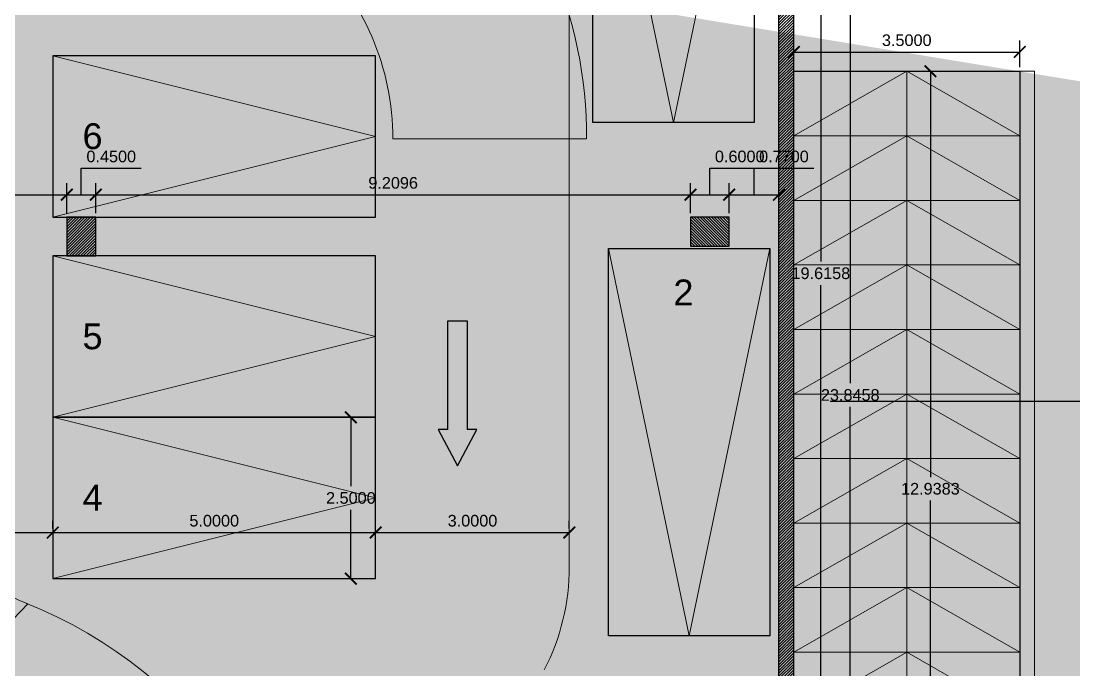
# Model space of a CAD drawing. Header units: metres. Extents: x -1560916 to -1560612, y 43591 to 43809.
# Drawn here: x -1560839.63 to -1560823.32, y 43699.48 to 43709.53 of the extents above; entities that cross this region are included whole.
import ezdxf

# ---------------------------------------------------------------- set-up
doc = ezdxf.new("R2010")
doc.units = ezdxf.units.M
doc.header["$LTSCALE"] = 750
doc.header["$MEASUREMENT"] = 0
doc.header["$PDMODE"] = 35
doc.header["$PDSIZE"] = 50
doc.linetypes.add('HIDDEN', pattern=[0.375, 0.25, -0.125])
doc.layers.get('0').update_dxf_attribs({"lineweight": 5})
doc.layers.get('Defpoints').update_dxf_attribs({"lineweight": 0})
for name, color, linetype, lineweight in [('AR_DIM WRK', 3, 'Continuous', 13), ('AR_DRIVE WAY', 173, 'Continuous', 9), ('AR_WIN', 12, 'Continuous', 13), ('CAR', 6, 'Continuous', 13), ('column', 242, 'Continuous', 25), ('ED', 30, 'Continuous', 0), ('HAT', 8, 'Continuous', 5), ('ramp', 32, 'Continuous', 13), ('TWO WHEELER', 8, 'Continuous', 13)]:
    doc.layers.add(name, color=color, linetype=linetype, lineweight=lineweight)
doc.layers.add('DRIVEWAY', color=6, linetype='Continuous')
doc.layers.add('norms', color=4, linetype='Continuous')
doc.layers.add('PARKING_SLOT', color=30, linetype='Continuous', plot=False)
doc.styles.add('RS1', font='romans.shx', dxfattribs={"width": 0.75})
doc.styles.get("Standard").update_dxf_attribs({"font": 'arial.ttf'})
doc.dimstyles.new('DIM-100', dxfattribs={"dimtxt": 200, "dimasz": 100, "dimexe": 25, "dimexo": 25, "dimgap": 35, "dimtad": 1, "dimdec": 0, "dimrnd": 5, "dimzin": 0, "dimdsep": 46, "dimtxsty": 'RS1', "dimblk": 'ARCHTICK', "dimcen": 100, "dimdle": 25, "dimclrd": 8, "dimclre": 8, "dimclrt": 4, "dimadec": 0, "dimazin": 0, "dimtfac": 0.5, "dimtdec": 0, "dimtmove": 1, "dimatfit": 0, "dimfxl": 75, "dimfrac": 1, "dimtolj": 1, "dimtzin": 0, "dimarcsym": 2})
doc.dimstyles.get("Standard").update_dxf_attribs({"dimtxt": 0.18, "dimasz": 0.18, "dimexe": 0.18, "dimexo": 0.0625, "dimgap": 0.09, "dimtad": 1, "dimtih": 1, "dimtoh": 1, "dimdec": 4, "dimzin": 0, "dimdsep": 46, "dimtxsty": 'Standard', "dimblk": 'ARCHTICK', "dimcen": 0.09, "dimadec": 0, "dimazin": 0, "dimtfac": 1, "dimtdec": 4, "dimtofl": 0, "dimtmove": 0, "dimatfit": 3, "dimldrblk": 'ARCHTICK', "dimfxl": 1, "dimtolj": 1, "dimtzin": 0, "dimarcsym": 0})

# ---------------------------------------------------------------- blocks, each defined once
blk = doc.blocks.new('CAR1')
at = {"layer": 'CAR'}
for p, q in [((0, -6000), (1250, 0)), ((0, -6000), (1250, 0)), ((1250, 0), (2500, -6000)), ((1250, 0), (2500, -6000))]:
    blk.add_line(p, q, dxfattribs=at)
blk.add_lwpolyline([(0, -6000), (2500, -6000), (2500, 0), (0, 0)], close=True, dxfattribs=at)
blk.add_lwpolyline([(0, -6000), (2500, -6000), (2500, 0), (0, 0)], close=True, dxfattribs=at)
blk = doc.blocks.new('A$C1B39315A')
at = {"layer": 'HAT'}
h = blk.add_hatch(dxfattribs=at)
h.set_pattern_fill('ANSI31', color=256, scale=250, style=0)
h.set_pattern_definition([(45, (1235526.34, -160224.39), (-22.0970869, 22.0970869), [])])
h.paths.add_polyline_path([(-450, 0), (0, 0), (0, 600), (-450, 600)])
at = {"layer": 'column'}
blk.add_lwpolyline([(-450, 0), (0, 0), (0, 600), (-450, 600)], close=True, dxfattribs=at)
blk = doc.blocks.new('CAR')
at = {"layer": 'CAR'}
for p, q in [((142669, 42114), (137669, 43364)), ((142669, 42114), (137669, 43364)), ((137669, 40864), (142669, 42114)), ((137669, 40864), (142669, 42114))]:
    blk.add_line(p, q, dxfattribs=at)
blk.add_lwpolyline([(137669, 40864), (137669, 43364), (142669, 43364), (142669, 40864)], close=True, dxfattribs=at)
blk.add_lwpolyline([(137669, 40864), (137669, 43364), (142669, 43364), (142669, 40864)], close=True, dxfattribs=at)
blk = doc.blocks.new('*U25')
for p, q in [((-200, -2249), (-200, 0)), ((-200, 0), (200, 0)), ((200, 0), (200, -2249))]:
    blk.add_line(p, q)
blk.add_lwpolyline([(-200, -2249), (-400, -2249), (0, -3000), (400, -2249), (200, -2249)])
blk = doc.blocks.new('_ArchTick')
at = {"color": 0, "linetype": 'ByBlock', "const_width": 0.15}
blk.add_lwpolyline([(-0.5, -0.5), (0.5, 0.5)], dxfattribs=at)
blk = doc.blocks.new('*D108')
at = {"layer": 'Defpoints', "color": 0, "transparency": 16777216}
for p in [(-1560827.891, 43715.428), (-1560827.241, 43715.428), (-1560827.661, 43695.813)]:
    blk.add_point(p, dxfattribs=at)
at = {"layer": 'ED', "color": 0, "lineweight": -2, "transparency": 16777216}
for p, q in [((-1560827.829, 43715.428), (-1560827.061, 43715.428)), ((-1560827.241, 43715.428), (-1560827.241, 43705.802)), ((-1560827.241, 43695.813), (-1560827.241, 43705.439)), ((-1560827.599, 43695.813), (-1560827.061, 43695.813))]:
    blk.add_line(p, q, dxfattribs=at)
at = {"layer": 'ED', "color": 0, "lineweight": -2, "transparency": 16777216, "xscale": 0.18, "yscale": 0.18, "zscale": 0.18}
for p, rotation in [((-1560827.241, 43715.428), 90), ((-1560827.241, 43695.813), 270)]:
    blk.add_blockref('_ArchTick', p, dxfattribs=dict(at, rotation=rotation))
at = {"layer": 'ED', "color": 0, "transparency": 16777216, "insert": (-1560827.241, 43705.62), "char_height": 0.18, "attachment_point": 5}
blk.add_mtext('\\A1;19.6158', dxfattribs=at)
blk = doc.blocks.new('*D110')
at = {"layer": 'Defpoints', "color": 0, "transparency": 16777216}
for p in [(-1560827.661, 43715.658), (-1560831.661, 43691.813), (-1560826.786, 43691.813)]:
    blk.add_point(p, dxfattribs=at)
at = {"layer": 'ED', "color": 0, "lineweight": -2, "transparency": 16777216}
for p, q in [((-1560827.599, 43715.658), (-1560826.606, 43715.658)), ((-1560826.786, 43715.658), (-1560826.786, 43703.917)), ((-1560826.786, 43691.813), (-1560826.786, 43703.554)), ((-1560831.599, 43691.813), (-1560826.606, 43691.813))]:
    blk.add_line(p, q, dxfattribs=at)
at = {"layer": 'ED', "color": 0, "lineweight": -2, "transparency": 16777216, "xscale": 0.18, "yscale": 0.18, "zscale": 0.18}
for p, rotation in [((-1560826.786, 43715.658), 90), ((-1560826.786, 43691.813), 270)]:
    blk.add_blockref('_ArchTick', p, dxfattribs=dict(at, rotation=rotation))
at = {"layer": 'ED', "color": 0, "transparency": 16777216, "insert": (-1560826.786, 43703.735), "char_height": 0.18, "attachment_point": 5}
blk.add_mtext('\\A1;23.8458', dxfattribs=at)
blk = doc.blocks.new('*D141')
at = {"layer": 'Defpoints', "color": 0, "transparency": 16777216}
for p in [(-1560838.921, 43706.839), (-1560848.997, 43706.49), (-1560838.921, 43706.49)]:
    blk.add_point(p, dxfattribs=at)
at = {"layer": 'ED', "color": 0, "lineweight": -2, "transparency": 16777216}
for p, q in [((-1560848.997, 43706.553), (-1560848.997, 43707.019)), ((-1560838.921, 43706.553), (-1560838.921, 43707.019)), ((-1560848.997, 43706.839), (-1560838.921, 43706.839))]:
    blk.add_line(p, q, dxfattribs=at)
at = {"layer": 'ED', "color": 0, "lineweight": -2, "transparency": 16777216, "xscale": 0.18, "yscale": 0.18, "zscale": 0.18, "rotation": 180}
blk.add_blockref('_ArchTick', (-1560848.997, 43706.839), dxfattribs=at)
at = {"layer": 'ED', "color": 0, "lineweight": -2, "transparency": 16777216, "xscale": 0.18, "yscale": 0.18, "zscale": 0.18}
blk.add_blockref('_ArchTick', (-1560838.921, 43706.839), dxfattribs=at)
at = {"layer": 'ED', "color": 0, "transparency": 16777216, "insert": (-1560843.959, 43707.021), "char_height": 0.18, "attachment_point": 5}
blk.add_mtext('\\A1;10.0767', dxfattribs=at)
blk = doc.blocks.new('*D142')
at = {"layer": 'Defpoints', "color": 0, "transparency": 16777216}
for p in [(-1560838.471, 43706.839), (-1560838.921, 43706.49), (-1560838.471, 43706.49)]:
    blk.add_point(p, dxfattribs=at)
at = {"layer": 'ED', "color": 0, "lineweight": -2, "transparency": 16777216}
for p, q in [((-1560838.696, 43706.839), (-1560838.696, 43707.248)), ((-1560838.696, 43707.248), (-1560837.769, 43707.248)), ((-1560838.921, 43706.553), (-1560838.921, 43707.019)), ((-1560838.471, 43706.553), (-1560838.471, 43707.019)), ((-1560838.921, 43706.839), (-1560838.471, 43706.839))]:
    blk.add_line(p, q, dxfattribs=at)
at = {"layer": 'ED', "color": 0, "lineweight": -2, "transparency": 16777216, "xscale": 0.18, "yscale": 0.18, "zscale": 0.18, "rotation": 180}
blk.add_blockref('_ArchTick', (-1560838.921, 43706.839), dxfattribs=at)
at = {"layer": 'ED', "color": 0, "lineweight": -2, "transparency": 16777216, "xscale": 0.18, "yscale": 0.18, "zscale": 0.18}
blk.add_blockref('_ArchTick', (-1560838.471, 43706.839), dxfattribs=at)
at = {"layer": 'ED', "color": 0, "transparency": 16777216, "insert": (-1560838.232, 43707.43), "char_height": 0.18, "attachment_point": 5}
blk.add_mtext('\\A1;0.4500', dxfattribs=at)
blk = doc.blocks.new('*D143')
at = {"layer": 'Defpoints', "color": 0, "transparency": 16777216}
for p in [(-1560829.261, 43706.839), (-1560838.471, 43706.49), (-1560829.261, 43706.49)]:
    blk.add_point(p, dxfattribs=at)
at = {"layer": 'ED', "color": 0, "lineweight": -2, "transparency": 16777216}
for p, q in [((-1560838.471, 43706.553), (-1560838.471, 43707.019)), ((-1560829.261, 43706.553), (-1560829.261, 43707.019)), ((-1560838.471, 43706.839), (-1560829.261, 43706.839))]:
    blk.add_line(p, q, dxfattribs=at)
at = {"layer": 'ED', "color": 0, "lineweight": -2, "transparency": 16777216, "xscale": 0.18, "yscale": 0.18, "zscale": 0.18, "rotation": 180}
blk.add_blockref('_ArchTick', (-1560838.471, 43706.839), dxfattribs=at)
at = {"layer": 'ED', "color": 0, "lineweight": -2, "transparency": 16777216, "xscale": 0.18, "yscale": 0.18, "zscale": 0.18}
blk.add_blockref('_ArchTick', (-1560829.261, 43706.839), dxfattribs=at)
at = {"layer": 'ED', "color": 0, "transparency": 16777216, "insert": (-1560833.866, 43707.021), "char_height": 0.18, "attachment_point": 5}
blk.add_mtext('\\A1;9.2096', dxfattribs=at)
blk = doc.blocks.new('*D144')
at = {"layer": 'Defpoints', "color": 0, "transparency": 16777216}
for p in [(-1560828.661, 43706.839), (-1560829.261, 43706.49), (-1560828.661, 43706.49)]:
    blk.add_point(p, dxfattribs=at)
at = {"layer": 'ED', "color": 0, "lineweight": -2, "transparency": 16777216}
for p, q in [((-1560828.961, 43706.839), (-1560828.961, 43707.248)), ((-1560828.961, 43707.248), (-1560828.035, 43707.248)), ((-1560829.261, 43706.553), (-1560829.261, 43707.019)), ((-1560828.661, 43706.553), (-1560828.661, 43707.019)), ((-1560829.261, 43706.839), (-1560828.661, 43706.839))]:
    blk.add_line(p, q, dxfattribs=at)
at = {"layer": 'ED', "color": 0, "lineweight": -2, "transparency": 16777216, "xscale": 0.18, "yscale": 0.18, "zscale": 0.18, "rotation": 180}
blk.add_blockref('_ArchTick', (-1560829.261, 43706.839), dxfattribs=at)
at = {"layer": 'ED', "color": 0, "lineweight": -2, "transparency": 16777216, "xscale": 0.18, "yscale": 0.18, "zscale": 0.18}
blk.add_blockref('_ArchTick', (-1560828.661, 43706.839), dxfattribs=at)
at = {"layer": 'ED', "color": 0, "transparency": 16777216, "insert": (-1560828.498, 43707.43), "char_height": 0.18, "attachment_point": 5}
blk.add_mtext('\\A1;0.6000', dxfattribs=at)
blk = doc.blocks.new('*D145')
at = {"layer": 'Defpoints', "color": 0, "transparency": 16777216}
for p in [(-1560827.891, 43706.839), (-1560828.661, 43706.49), (-1560827.891, 43706.49)]:
    blk.add_point(p, dxfattribs=at)
at = {"layer": 'ED', "color": 0, "lineweight": -2, "transparency": 16777216}
for p, q in [((-1560828.276, 43706.839), (-1560828.276, 43707.248)), ((-1560828.276, 43707.248), (-1560827.35, 43707.248)), ((-1560828.661, 43706.553), (-1560828.661, 43707.019)), ((-1560827.891, 43706.553), (-1560827.891, 43707.019)), ((-1560828.661, 43706.839), (-1560827.891, 43706.839))]:
    blk.add_line(p, q, dxfattribs=at)
at = {"layer": 'ED', "color": 0, "lineweight": -2, "transparency": 16777216, "xscale": 0.18, "yscale": 0.18, "zscale": 0.18, "rotation": 180}
blk.add_blockref('_ArchTick', (-1560828.661, 43706.839), dxfattribs=at)
at = {"layer": 'ED', "color": 0, "lineweight": -2, "transparency": 16777216, "xscale": 0.18, "yscale": 0.18, "zscale": 0.18}
blk.add_blockref('_ArchTick', (-1560827.891, 43706.839), dxfattribs=at)
at = {"layer": 'ED', "color": 0, "transparency": 16777216, "insert": (-1560827.813, 43707.43), "char_height": 0.18, "attachment_point": 5}
blk.add_mtext('\\A1;0.7700', dxfattribs=at)
blk = doc.blocks.new('*D146')
at = {"layer": 'Defpoints', "color": 0, "transparency": 16777216}
for p in [(-1560845.137, 43701.605), (-1560839.137, 43701.605), (-1560839.137, 43701.605)]:
    blk.add_point(p, dxfattribs=at)
at = {"layer": 'ED', "color": 0, "lineweight": -2, "transparency": 16777216}
for p, q in [((-1560845.137, 43701.667), (-1560845.137, 43701.785)), ((-1560839.137, 43701.667), (-1560839.137, 43701.785)), ((-1560845.137, 43701.605), (-1560839.137, 43701.605))]:
    blk.add_line(p, q, dxfattribs=at)
at = {"layer": 'ED', "color": 0, "lineweight": -2, "transparency": 16777216, "xscale": 0.18, "yscale": 0.18, "zscale": 0.18, "rotation": 180}
blk.add_blockref('_ArchTick', (-1560845.137, 43701.605), dxfattribs=at)
at = {"layer": 'ED', "color": 0, "lineweight": -2, "transparency": 16777216, "xscale": 0.18, "yscale": 0.18, "zscale": 0.18}
blk.add_blockref('_ArchTick', (-1560839.137, 43701.605), dxfattribs=at)
at = {"layer": 'ED', "color": 0, "transparency": 16777216, "insert": (-1560842.137, 43701.787), "char_height": 0.18, "attachment_point": 5}
blk.add_mtext('\\A1;6.0000', dxfattribs=at)
blk = doc.blocks.new('*D147')
at = {"layer": 'Defpoints', "color": 0, "transparency": 16777216}
for p in [(-1560839.137, 43701.605), (-1560834.137, 43701.605), (-1560834.137, 43701.605)]:
    blk.add_point(p, dxfattribs=at)
at = {"layer": 'ED', "color": 0, "lineweight": -2, "transparency": 16777216}
for p, q in [((-1560839.137, 43701.667), (-1560839.137, 43701.785)), ((-1560834.137, 43701.667), (-1560834.137, 43701.785)), ((-1560839.137, 43701.605), (-1560834.137, 43701.605))]:
    blk.add_line(p, q, dxfattribs=at)
at = {"layer": 'ED', "color": 0, "lineweight": -2, "transparency": 16777216, "xscale": 0.18, "yscale": 0.18, "zscale": 0.18, "rotation": 180}
blk.add_blockref('_ArchTick', (-1560839.137, 43701.605), dxfattribs=at)
at = {"layer": 'ED', "color": 0, "lineweight": -2, "transparency": 16777216, "xscale": 0.18, "yscale": 0.18, "zscale": 0.18}
blk.add_blockref('_ArchTick', (-1560834.137, 43701.605), dxfattribs=at)
at = {"layer": 'ED', "color": 0, "transparency": 16777216, "insert": (-1560836.637, 43701.787), "char_height": 0.18, "attachment_point": 5}
blk.add_mtext('\\A1;5.0000', dxfattribs=at)
blk = doc.blocks.new('*D148')
at = {"layer": 'Defpoints', "color": 0, "transparency": 16777216}
for p in [(-1560834.137, 43701.605), (-1560831.137, 43701.605), (-1560831.137, 43701.605)]:
    blk.add_point(p, dxfattribs=at)
at = {"layer": 'ED', "color": 0, "lineweight": -2, "transparency": 16777216}
for p, q in [((-1560834.137, 43701.667), (-1560834.137, 43701.785)), ((-1560831.137, 43701.667), (-1560831.137, 43701.785)), ((-1560834.137, 43701.605), (-1560831.137, 43701.605))]:
    blk.add_line(p, q, dxfattribs=at)
at = {"layer": 'ED', "color": 0, "lineweight": -2, "transparency": 16777216, "xscale": 0.18, "yscale": 0.18, "zscale": 0.18, "rotation": 180}
blk.add_blockref('_ArchTick', (-1560834.137, 43701.605), dxfattribs=at)
at = {"layer": 'ED', "color": 0, "lineweight": -2, "transparency": 16777216, "xscale": 0.18, "yscale": 0.18, "zscale": 0.18}
blk.add_blockref('_ArchTick', (-1560831.137, 43701.605), dxfattribs=at)
at = {"layer": 'ED', "color": 0, "transparency": 16777216, "insert": (-1560832.637, 43701.787), "char_height": 0.18, "attachment_point": 5}
blk.add_mtext('\\A1;3.0000', dxfattribs=at)
blk = doc.blocks.new('*D149')
at = {"layer": 'Defpoints', "color": 0, "transparency": 16777216}
for p in [(-1560834.521, 43703.39), (-1560834.137, 43703.39), (-1560834.137, 43700.89)]:
    blk.add_point(p, dxfattribs=at)
at = {"layer": 'ED', "color": 0, "lineweight": -2, "transparency": 16777216}
for p, q in [((-1560834.2, 43703.39), (-1560834.701, 43703.39)), ((-1560834.521, 43703.39), (-1560834.521, 43702.322)), ((-1560834.521, 43700.89), (-1560834.521, 43701.959)), ((-1560834.2, 43700.89), (-1560834.701, 43700.89))]:
    blk.add_line(p, q, dxfattribs=at)
at = {"layer": 'ED', "color": 0, "lineweight": -2, "transparency": 16777216, "xscale": 0.18, "yscale": 0.18, "zscale": 0.18}
for p, rotation in [((-1560834.521, 43703.39), 90), ((-1560834.521, 43700.89), 270)]:
    blk.add_blockref('_ArchTick', p, dxfattribs=dict(at, rotation=rotation))
at = {"layer": 'ED', "color": 0, "transparency": 16777216, "insert": (-1560834.521, 43702.14), "char_height": 0.18, "attachment_point": 5}
blk.add_mtext('\\A1;2.5000', dxfattribs=at)
blk = doc.blocks.new('*D305')
at = {"layer": 'Defpoints', "color": 0, "transparency": 16777216}
for p in [(-1560825.911, 43708.751), (-1560825.545, 43708.751), (-1560825.911, 43695.813)]:
    blk.add_point(p, dxfattribs=at)
at = {"layer": 'ED', "color": 0, "lineweight": -2, "transparency": 16777216}
for p, q in [((-1560825.849, 43708.751), (-1560825.365, 43708.751)), ((-1560825.545, 43708.751), (-1560825.545, 43702.464)), ((-1560825.545, 43695.813), (-1560825.545, 43702.1)), ((-1560825.849, 43695.813), (-1560825.365, 43695.813))]:
    blk.add_line(p, q, dxfattribs=at)
at = {"layer": 'ED', "color": 0, "lineweight": -2, "transparency": 16777216, "xscale": 0.18, "yscale": 0.18, "zscale": 0.18}
for p, rotation in [((-1560825.545, 43708.751), 90), ((-1560825.545, 43695.813), 270)]:
    blk.add_blockref('_ArchTick', p, dxfattribs=dict(at, rotation=rotation))
at = {"layer": 'ED', "color": 0, "transparency": 16777216, "insert": (-1560825.545, 43702.282), "char_height": 0.18, "attachment_point": 5}
blk.add_mtext('\\A1;12.9383', dxfattribs=at)
blk = doc.blocks.new('*D319')
at = {"layer": 'Defpoints', "color": 0, "transparency": 16777216}
for p in [(-1560824.161, 43709.049), (-1560827.661, 43708.751), (-1560824.161, 43708.751)]:
    blk.add_point(p, dxfattribs=at)
at = {"layer": 'ED', "color": 0, "lineweight": -2, "transparency": 16777216}
for p, q in [((-1560827.661, 43708.813), (-1560827.661, 43709.229)), ((-1560824.161, 43708.813), (-1560824.161, 43709.229)), ((-1560827.661, 43709.049), (-1560824.161, 43709.049))]:
    blk.add_line(p, q, dxfattribs=at)
at = {"layer": 'ED', "color": 0, "lineweight": -2, "transparency": 16777216, "xscale": 0.18, "yscale": 0.18, "zscale": 0.18, "rotation": 180}
blk.add_blockref('_ArchTick', (-1560827.661, 43709.049), dxfattribs=at)
at = {"layer": 'ED', "color": 0, "lineweight": -2, "transparency": 16777216, "xscale": 0.18, "yscale": 0.18, "zscale": 0.18}
blk.add_blockref('_ArchTick', (-1560824.161, 43709.049), dxfattribs=at)
at = {"layer": 'ED', "color": 0, "transparency": 16777216, "insert": (-1560825.911, 43709.231), "char_height": 0.18, "attachment_point": 5}
blk.add_mtext('\\A1;3.5000', dxfattribs=at)

msp = doc.modelspace()

# ---------------------------------------------------------------- hatches: boundary and pattern name
at = {"layer": 'HAT'}
h = msp.add_hatch(dxfattribs=at)
h.set_pattern_fill('ANSI31', color=256, scale=0.25, style=0)
h.set_pattern_definition([(45, (-1559521.5484, 43554.56399), (-0.0220970869, 0.0220970869), [])])
edge = h.paths.add_edge_path()
edge.add_line((-1560831.66122, 43691.81258), (-1560831.6908, 43691.81258))
edge.add_line((-1560831.6908, 43691.81258), (-1560831.6908, 43692.04258))
edge.add_line((-1560831.6908, 43692.04258), (-1560831.66122, 43692.04258))
edge.add_arc((-1560831.66122, 43695.81258), 3.77, 270, 360)
edge.add_line((-1560827.89122, 43695.81258), (-1560827.89122, 43715.42838))
edge.add_line((-1560827.89122, 43715.42838), (-1560850.13746, 43715.42838))
edge.add_line((-1560850.13746, 43715.42838), (-1560850.13746, 43695.81258))
edge.add_arc((-1560846.36746, 43695.81258), 3.77, 180, 270)
edge.add_line((-1560846.36746, 43692.04258), (-1560844.97746, 43692.04258))
edge.add_line((-1560844.97746, 43692.04258), (-1560844.97746, 43691.81258))
edge.add_line((-1560844.97746, 43691.81258), (-1560846.36746, 43691.81258))
edge.add_arc((-1560846.36746, 43695.81258), 4, 180, 270, ccw=False)
edge.add_line((-1560850.36746, 43695.81258), (-1560850.36746, 43715.65838))
edge.add_line((-1560850.36746, 43715.65838), (-1560827.66122, 43715.65838))
edge.add_line((-1560827.66122, 43715.65838), (-1560827.66122, 43695.81258))
edge.add_arc((-1560831.66122, 43695.81258), 4, -90, 0, ccw=False)

# ---------------------------------------------------------------- linework, layer by layer
for p, q in [((-1560833.86875, 43707.70274), (-1560830.86875, 43707.70274)), ((-1560839.5224, 43700.49857), (-1560841.43837, 43698.51114))]:
    msp.add_line(p, q)
for centre, radius, start, end in [((-1560838.05582, 43707.69836), 7, 90, 180), ((-1560837.86875, 43707.70274), 7, 0, 91.531359), ((-1560838.05582, 43707.69836), 4, 90, 180), ((-1560837.86875, 43707.70274), 4, 0, 92.680546), ((-1560838.05592, 43704.22005), 4, 179.857735, 248.492742), ((-1560842.13187, 43694.00313), 7, 0, 68.389108)]:
    msp.add_arc(centre, radius, start, end)
at = {"layer": 'AR_DRIVE WAY'}
for p, q in [((-1560831.13746, 43701.07665), (-1560831.13746, 43714.20838)), ((-1560839.13746, 43700.89048), (-1560834.13746, 43700.89048))]:
    msp.add_line(p, q, dxfattribs=at)
msp.add_arc((-1560834.63746, 43701.07665), 3.5, 332.789596, 0, dxfattribs=at)
at = {"layer": 'AR_WIN', "linetype": 'HIDDEN'}
for p, q in [((-1560824.16122, 43697.54912), (-1560824.16122, 43708.75093)), ((-1560824.16122, 43708.75093), (-1560823.93122, 43708.75093)), ((-1560823.93122, 43697.5945), (-1560823.93122, 43708.75093))]:
    msp.add_line(p, q, dxfattribs=at)
at = {"layer": 'column'}
for p, q in [((-1560827.66122, 43695.81258), (-1560827.66122, 43715.65838)), ((-1560827.89122, 43695.81258), (-1560827.89122, 43715.42838))]:
    msp.add_line(p, q, dxfattribs=at)
at = {"layer": 'norms'}
msp.add_lwpolyline([(-1560831.6908, 43688.31258), (-1560831.6908, 43691.81258, 0.4163615), (-1560827.66122, 43695.81258), (-1560827.66122, 43708.75093), (-1560824.16122, 43708.75093), (-1560824.16122, 43697.54912, -0.4693127), (-1560831.6908, 43688.31258)], format="xyb", close=True, dxfattribs=at)
at = {"layer": 'PARKING_SLOT', "linetype": 'Continuous'}
for points in [[(-1560830.77365, 43713.95511), (-1560828.27365, 43713.95511), (-1560828.27365, 43707.95511), (-1560830.77365, 43707.95511)], [(-1560839.13746, 43706.49048), (-1560834.13746, 43706.49048), (-1560834.13746, 43708.99048), (-1560839.13746, 43708.99048)], [(-1560830.531, 43706.00618), (-1560828.031, 43706.00618), (-1560828.031, 43700.00618), (-1560830.531, 43700.00618)], [(-1560839.13746, 43703.39048), (-1560834.13746, 43703.39048), (-1560834.13746, 43705.89048), (-1560839.13746, 43705.89048)], [(-1560839.13746, 43700.89048), (-1560834.13746, 43700.89048), (-1560834.13746, 43703.39048), (-1560839.13746, 43703.39048)]]:
    msp.add_lwpolyline(points, close=True, dxfattribs=at)
at = {"layer": 'ramp', "linetype": 'HIDDEN'}
for p, q in [((-1560824.16122, 43708.75093), (-1560827.66122, 43708.75093)), ((-1560824.16122, 43707.75093), (-1560827.66122, 43707.75093)), ((-1560824.16122, 43706.75093), (-1560827.66122, 43706.75093)), ((-1560824.16122, 43705.75093), (-1560827.66122, 43705.75093)), ((-1560824.16122, 43704.75093), (-1560827.66122, 43704.75093)), ((-1560824.16122, 43703.75093), (-1560827.66122, 43703.75093)), ((-1560824.16122, 43702.75093), (-1560827.66122, 43702.75093)), ((-1560824.16122, 43701.75093), (-1560827.66122, 43701.75093)), ((-1560824.16122, 43700.75093), (-1560827.66122, 43700.75093)), ((-1560824.16122, 43699.75093), (-1560827.66122, 43699.75093))]:
    msp.add_line(p, q, dxfattribs=at)
at = {"layer": 'ramp'}
msp.add_lwpolyline([(-1560831.6908, 43690.06258), (-1560831.66122, 43690.06258, 0.41421356), (-1560825.91122, 43695.81258), (-1560825.91122, 43708.75093)], format="xyb", dxfattribs=at)
at = {"layer": 'ramp', "linetype": 'HIDDEN'}
for points in [[(-1560827.66122, 43707.75093), (-1560825.91122, 43708.75093), (-1560824.16122, 43707.75093)], [(-1560827.66122, 43706.75093), (-1560825.91122, 43707.75093), (-1560824.16122, 43706.75093)], [(-1560827.66122, 43705.75093), (-1560825.91122, 43706.75093), (-1560824.16122, 43705.75093)], [(-1560827.66122, 43704.75093), (-1560825.91122, 43705.75093), (-1560824.16122, 43704.75093)], [(-1560827.66122, 43703.75093), (-1560825.91122, 43704.75093), (-1560824.16122, 43703.75093)], [(-1560827.66122, 43702.75093), (-1560825.91122, 43703.75093), (-1560824.16122, 43702.75093)], [(-1560827.66122, 43701.75093), (-1560825.91122, 43702.75093), (-1560824.16122, 43701.75093)], [(-1560827.66122, 43700.75093), (-1560825.91122, 43701.75093), (-1560824.16122, 43700.75093)], [(-1560827.66122, 43699.75093), (-1560825.91122, 43700.75093), (-1560824.16122, 43699.75093)], [(-1560827.66122, 43698.75093), (-1560825.91122, 43699.75093), (-1560824.16122, 43698.75093)]]:
    msp.add_lwpolyline(points, dxfattribs=at)

# ---------------------------------------------------------------- block references
at = {"layer": 'column', "xscale": 0.001, "yscale": 0.001, "zscale": 0.001}
msp.add_blockref('A$C1B39315A', (-1560838.4708, 43705.89048), dxfattribs=at)
at = {"layer": 'column', "xscale": 0.001, "yscale": 0.001, "zscale": 0.001, "rotation": 270}
msp.add_blockref('A$C1B39315A', (-1560829.26122, 43706.04048), dxfattribs=at)
at = {"layer": 'DRIVEWAY', "xscale": 0.00075, "yscale": 0.00075, "zscale": 0.00075}
msp.add_blockref('*U25', (-1560832.86746, 43704.88578), dxfattribs=at)
at = {"layer": 'TWO WHEELER', "xscale": 0.001, "yscale": 0.001, "zscale": 0.001, "rotation": 180}
for p in [(-1560828.27365, 43707.95511), (-1560828.031, 43700.00618)]:
    msp.add_blockref('CAR1', p, dxfattribs=at)
at = {"layer": 'TWO WHEELER', "xscale": 0.001, "yscale": 0.001, "zscale": 0.001}
for p in [(-1560976.80646, 43665.62648), (-1560976.80646, 43662.52648), (-1560976.80646, 43660.02648)]:
    msp.add_blockref('CAR', p, dxfattribs=at)

# ---------------------------------------------------------------- texts
at = {"color": 4}
for s, p in [('6', (-1560838.67703, 43707.54486)), ('2', (-1560829.52504, 43705.12466)), ('5', (-1560838.67703, 43704.44486)), ('4', (-1560838.67703, 43701.94486))]:
    msp.add_text(s, height=0.4, dxfattribs=at).set_placement(p)

# ---------------------------------------------------------------- dimensions: what is measured, and where the dimension line sits
at = {"layer": 'ED'}
for base, p1, p2, picture, middle in [((-1560826.78578, 43691.81258), (-1560827.66122, 43715.65838), (-1560831.66122, 43691.81258), '*D110', (-1560826.78578, 43703.73548)), ((-1560827.24089, 43715.42838), (-1560827.66122, 43695.81258), (-1560827.89122, 43715.42838), '*D108', (-1560827.24089, 43705.62048)), ((-1560825.545164, 43708.750926), (-1560825.911222, 43695.812578), (-1560825.911222, 43708.750926), '*D305', (-1560825.545164, 43702.281752)), ((-1560834.52093, 43703.39048), (-1560834.13746, 43700.89048), (-1560834.13746, 43703.39048), '*D149', (-1560834.52093, 43702.14048))]:
    dim = msp.add_linear_dim(base=base, p1=p1, p2=p2, angle=90, dimstyle='Standard', override={"dimtmove": 1, "dimfxl": 5}, dxfattribs=at)
    dim.commit()
    dim.dimension.update_dxf_attribs({"geometry": picture, "text_midpoint": middle})
for base, p1, p2, picture, middle in [((-1560824.16122, 43709.04902), (-1560827.66122, 43708.75093), (-1560824.16122, 43708.75093), '*D319', (-1560825.91122, 43709.23099)), ((-1560838.4708, 43706.839), (-1560838.9208, 43706.49048), (-1560838.4708, 43706.49048), '*D142', (-1560838.6058, 43707.42971)), ((-1560828.66122, 43706.839), (-1560829.26122, 43706.49048), (-1560828.66122, 43706.49048), '*D144', (-1560828.87122, 43707.42971)), ((-1560827.89122, 43706.839), (-1560828.66122, 43706.49048), (-1560827.89122, 43706.49048), '*D145', (-1560828.18622, 43707.42971)), ((-1560838.9208, 43706.839), (-1560848.99746, 43706.49048), (-1560838.9208, 43706.49048), '*D141', (-1560843.95913, 43707.02091)), ((-1560829.26122, 43706.839), (-1560838.4708, 43706.49048), (-1560829.26122, 43706.49048), '*D143', (-1560833.86601, 43707.02091)), ((-1560839.13746, 43701.60465), (-1560845.13746, 43701.60465), (-1560839.13746, 43701.60465), '*D146', (-1560842.13746, 43701.78656)), ((-1560834.13746, 43701.60465), (-1560839.13746, 43701.60465), (-1560834.13746, 43701.60465), '*D147', (-1560836.63746, 43701.78656)), ((-1560831.13746, 43701.60465), (-1560834.13746, 43701.60465), (-1560831.13746, 43701.60465), '*D148', (-1560832.63746, 43701.78662))]:
    dim = msp.add_linear_dim(base=base, p1=p1, p2=p2, dimstyle='Standard', override={"dimtmove": 1, "dimfxl": 5}, dxfattribs=at)
    dim.commit()
    dim.dimension.update_dxf_attribs({"geometry": picture, "text_midpoint": middle})

# ---------------------------------------------------------------- leaders
at = {"layer": 'AR_DIM WRK', "annotation_type": 0, "has_hookline": 1, "hookline_direction": 1}
for points, text_width in [([(-1560813.55273, 43692.45799), (-1560813.12632, 43692.96428), (-1560847.77105, 43692.96428)], 1.04286), ([(-1560793.05622, 43703.6353), (-1560827.09717, 43703.6353)], 1.61429), ([(-1560815.52481, 43698.55192), (-1560849.97677, 43698.55192)], 1.61429)]:
    msp.add_leader(points, dimstyle='DIM-100', override={"dimgap": 35, "dimtad": 0}, dxfattribs=dict(at, text_width=text_width))

doc.saveas('drawing.dxf')
